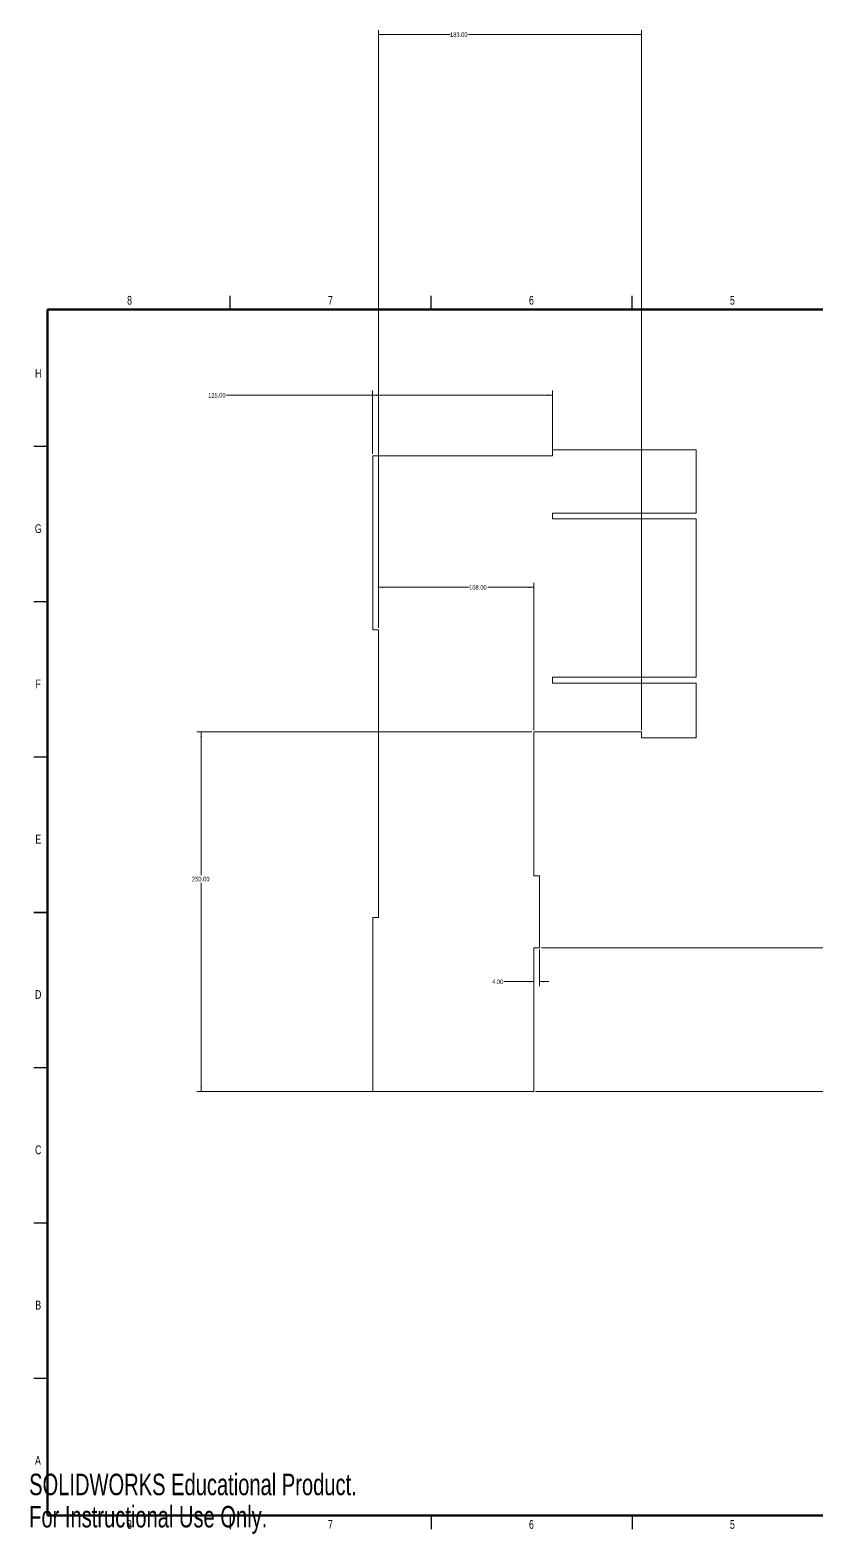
# Model space of a CAD drawing. Header units: millimetres. Extents: x 1 to 2218, y 0 to 1045.
# Drawn here: x 1 to 548, y 0 to 1045 of the extents above; entities that cross this region are included whole.
import ezdxf

# ---------------------------------------------------------------- set-up
doc = ezdxf.new("R2010")
doc.units = ezdxf.units.MM
doc.styles.add('SLDTEXTSTYLE0', font='TXT', dxfattribs={"width": 0.75})
doc.styles.add('SLDTEXTSTYLE3', font='TXT', dxfattribs={"width": 0.7})
doc.dimstyles.new('SLDDIMSTYLE0', dxfattribs={"dimtxt": 3.175, "dimasz": 3.302, "dimexe": 0, "dimexo": 0.0625, "dimgap": 0.79375, "dimtad": 0, "dimtih": 1, "dimtoh": 1, "dimrnd": 1e-09, "dimzin": 4, "dimdsep": 46, "dimtxsty": 'SLDTEXTSTYLE0', "dimsah": 1, "dimcen": 0.09, "dimadec": 0, "dimazin": 1, "dimtfac": 1, "dimtofl": 0, "dimtmove": 0, "dimatfit": 3, "dimfxl": 1, "dimfrac": 2, "dimtolj": 1, "dimtzin": 12, "dimarcsym": 0})
doc.dimstyles.new('SLDDIMSTYLE1', dxfattribs={"dimtxt": 3.175, "dimasz": 3.302, "dimexe": 0, "dimexo": 0.0625, "dimgap": 0.79375, "dimtad": 0, "dimtih": 1, "dimtoh": 1, "dimrnd": 1e-09, "dimzin": 4, "dimdsep": 46, "dimtxsty": 'SLDTEXTSTYLE0', "dimsah": 1, "dimcen": 0.09, "dimadec": 0, "dimazin": 1, "dimtfac": 1, "dimtmove": 0, "dimatfit": 0, "dimfxl": 1, "dimfrac": 2, "dimtolj": 1, "dimtzin": 12, "dimarcsym": 0})

# ---------------------------------------------------------------- blocks, each defined once
blk = doc.blocks.new('_D')
at = {"color": 7, "linetype": 'Continuous', "lineweight": 0}
for p, q in [((242.8, 629.6), (242.8, 660.9)), ((350.8, 558.6), (350.8, 660.9)), ((242.8, 657.8), (305.9, 657.8)), ((350.8, 657.8), (318.8, 657.8))]:
    blk.add_line(p, q, dxfattribs=at)
at = {"color": 7, "linetype": 'Continuous', "lineweight": 18}
for points in [[(242.8, 657.8), (246.1, 657.3), (246.1, 658.3)], [(350.8, 657.8), (347.5, 658.3), (347.5, 657.3)]]:
    blk.add_solid(points, dxfattribs=at)
at = {"color": 7, "linetype": 'Continuous', "lineweight": 18, "insert": (305.9, 659.3), "char_height": 3.17, "attachment_point": 1, "style": 'SLDTEXTSTYLE0'}
blk.add_mtext('108.00', dxfattribs=at)
blk = doc.blocks.new('_D_1')
at = {"color": 7, "linetype": 'Continuous', "lineweight": 0}
for p, q in [((349.5, 557.3), (116.5, 557.3)), ((119.6, 557.3), (119.6, 457.6)), ((119.6, 307.3), (119.6, 452.5)), ((349.5, 307.3), (116.5, 307.3))]:
    blk.add_line(p, q, dxfattribs=at)
at = {"color": 7, "linetype": 'Continuous', "lineweight": 18}
for points in [[(119.6, 557.3), (119.1, 554), (120.1, 554)], [(119.6, 307.3), (120.1, 310.6), (119.1, 310.6)]]:
    blk.add_solid(points, dxfattribs=at)
at = {"color": 7, "linetype": 'Continuous', "lineweight": 18, "insert": (113.2, 456.6), "char_height": 3.17, "attachment_point": 1, "style": 'SLDTEXTSTYLE0'}
blk.add_mtext('250.00', dxfattribs=at)
blk = doc.blocks.new('_D_2')
at = {"color": 7, "linetype": 'Continuous', "lineweight": 0}
for p, q in [((238.8, 750.6), (238.8, 794.5)), ((363.8, 750.6), (363.8, 794.5)), ((238.8, 791.3), (137.3, 791.3)), ((363.8, 791.3), (238.8, 791.3))]:
    blk.add_line(p, q, dxfattribs=at)
at = {"color": 7, "linetype": 'Continuous', "lineweight": 18}
for points in [[(238.8, 791.3), (242.1, 790.8), (242.1, 791.8)], [(363.8, 791.3), (360.5, 791.8), (360.5, 790.8)]]:
    blk.add_solid(points, dxfattribs=at)
at = {"color": 7, "linetype": 'Continuous', "lineweight": 18, "insert": (124.4, 792.9), "char_height": 3.17, "attachment_point": 1, "style": 'SLDTEXTSTYLE0'}
blk.add_mtext('125.00', dxfattribs=at)
blk = doc.blocks.new('_D_3')
at = {"color": 7, "linetype": 'Continuous', "lineweight": 0}
for p, q in [((356.1, 407.3), (701.1, 407.3)), ((697.9, 407.3), (697.9, 343.3)), ((697.9, 307.3), (697.9, 338.2)), ((352.1, 307.3), (701.1, 307.3))]:
    blk.add_line(p, q, dxfattribs=at)
at = {"color": 7, "linetype": 'Continuous', "lineweight": 18}
for points in [[(697.9, 407.3), (697.4, 404), (698.4, 404)], [(697.9, 307.3), (698.4, 310.6), (697.4, 310.6)]]:
    blk.add_solid(points, dxfattribs=at)
at = {"color": 7, "linetype": 'Continuous', "lineweight": 18, "insert": (691.5, 342.3), "char_height": 3.17, "attachment_point": 1, "style": 'SLDTEXTSTYLE0'}
blk.add_mtext('100.00', dxfattribs=at)
blk = doc.blocks.new('_D_4')
at = {"color": 7, "linetype": 'Continuous', "lineweight": 0}
for p, q in [((350.8, 406), (350.8, 380.5)), ((354.8, 406), (354.8, 380.5)), ((350.8, 383.7), (330.1, 383.7)), ((354.8, 383.7), (361.2, 383.7))]:
    blk.add_line(p, q, dxfattribs=at)
at = {"color": 7, "linetype": 'Continuous', "lineweight": 18}
for points in [[(350.8, 383.7), (347.5, 384.2), (347.5, 383.2)], [(354.8, 383.7), (358.1, 383.2), (358.1, 384.2)]]:
    blk.add_solid(points, dxfattribs=at)
at = {"color": 7, "linetype": 'Continuous', "lineweight": 18, "insert": (321.9, 385.2), "char_height": 3.17, "attachment_point": 1, "style": 'SLDTEXTSTYLE0'}
blk.add_mtext('4.00', dxfattribs=at)
blk = doc.blocks.new('_D_6')
at = {"color": 7, "linetype": 'Continuous', "lineweight": 0}
for p, q in [((242.8, 629.6), (242.8, 1045.1)), ((242.8, 1042), (292.6, 1042)), ((425.8, 1042), (305.5, 1042)), ((425.8, 558.6), (425.8, 1045.1))]:
    blk.add_line(p, q, dxfattribs=at)
at = {"color": 7, "linetype": 'Continuous', "lineweight": 18}
for points in [[(242.8, 1042), (246.1, 1041.5), (246.1, 1042.5)], [(425.8, 1042), (422.5, 1042.5), (422.5, 1041.5)]]:
    blk.add_solid(points, dxfattribs=at)
at = {"color": 7, "linetype": 'Continuous', "lineweight": 18, "insert": (292.6, 1043.5), "char_height": 3.17, "attachment_point": 1, "style": 'SLDTEXTSTYLE0'}
blk.add_mtext('183.00', dxfattribs=at)

msp = doc.modelspace()

# ---------------------------------------------------------------- linework, layer by layer
at = {"color": 7, "linetype": 'Continuous', "lineweight": 25}
for p, q in [((139.7, 850.9), (139.7, 860.425)), ((279.4, 850.9), (279.4, 860.425)), ((419.1, 850.9), (419.1, 860.425)), ((12.7, 755.65), (3.175, 755.65)), ((12.7, 647.7), (3.175, 647.7)), ((12.7, 539.75), (3.175, 539.75)), ((3.175, 431.8), (12.7, 431.8)), ((12.7, 431.8), (3.175, 431.8)), ((12.7, 323.85), (3.175, 323.85)), ((12.7, 215.9), (3.175, 215.9)), ((12.7, 107.95), (3.175, 107.95)), ((139.7, 12.7), (139.7, 3.175)), ((279.4, 12.7), (279.4, 3.175)), ((419.1, 12.7), (419.1, 3.175))]:
    msp.add_line(p, q, dxfattribs=at)
at = {"color": 7, "linetype": 'Continuous', "lineweight": 50}
for p, q in [((12.7, 12.7), (12.7, 850.9)), ((12.7, 850.9), (1104.9, 850.9)), ((1104.9, 12.7), (12.7, 12.7))]:
    msp.add_line(p, q, dxfattribs=at)
at = {"color": 7, "linetype": 'Continuous', "lineweight": 18}
for p, q in [((463.814, 753.286), (363.814, 753.286)), ((363.814, 753.286), (363.814, 749.286)), ((463.814, 753.286), (463.814, 709.286)), ((363.814, 749.286), (238.814, 749.286)), ((238.814, 749.286), (238.814, 628.286)), ((363.814, 709.286), (463.814, 709.286)), ((363.814, 709.286), (363.814, 705.286)), ((363.814, 705.286), (463.814, 705.286)), ((463.814, 705.286), (463.814, 595.286)), ((238.814, 628.286), (242.814, 628.286)), ((242.814, 628.286), (242.814, 428.286)), ((363.814, 595.286), (463.814, 595.286)), ((363.814, 595.286), (363.814, 591.286)), ((363.814, 591.286), (463.814, 591.286)), ((463.814, 591.286), (463.814, 553.286)), ((350.814, 557.286), (350.814, 457.286)), ((425.814, 557.286), (350.814, 557.286)), ((425.814, 557.286), (425.814, 553.286)), ((425.814, 553.286), (463.814, 553.286)), ((350.814, 457.286), (354.814, 457.286)), ((354.814, 457.286), (354.814, 407.286)), ((238.814, 428.286), (238.814, 307.286)), ((242.814, 428.286), (238.814, 428.286)), ((350.814, 407.286), (350.814, 307.286)), ((350.814, 407.286), (354.814, 407.286)), ((238.814, 307.286), (350.814, 307.286))]:
    msp.add_line(p, q, dxfattribs=at)

# ---------------------------------------------------------------- texts
at = {"color": 7, "linetype": 'Continuous', "lineweight": 0, "char_height": 6.096, "attachment_point": 2, "style": 'SLDTEXTSTYLE0'}
for s, insert in [('8', (69.789, 860.364)), ('7', (209.489, 860.364)), ('6', (349.189, 860.364)), ('5', (488.889, 860.364)), ('H', (6.335, 809.601)), ('G', (6.331, 701.651)), ('F', (6.287, 593.701)), ('E', (6.361, 485.751)), ('D', (6.28, 377.801)), ('C', (6.287, 269.851)), ('B', (6.303, 161.901)), ('A', (6.107, 53.951)), ('8', (69.789, 9.464)), ('7', (209.489, 9.464)), ('6', (349.189, 9.464)), ('5', (488.889, 9.464))]:
    msp.add_mtext(s, dxfattribs=dict(at, insert=insert))
at = {"color": 7, "linetype": 'Continuous', "char_height": 14.94028, "attachment_point": 1, "style": 'SLDTEXTSTYLE3'}
for s, insert in [('SOLIDWORKS Educational Product.', (0, 41.669)), ('For Instructional Use Only.', (0, 19.259))]:
    msp.add_mtext(s, dxfattribs=dict(at, insert=insert))

# ---------------------------------------------------------------- dimensions: what is measured, and where the dimension line sits
at = {"color": 7, "linetype": 'Continuous', "lineweight": 18}
for base, p1, p2, dimstyle, picture, middle in [((242.814, 1041.959), (425.814, 557.286), (242.814, 628.286), 'SLDDIMSTYLE0', '_D_6', (299.015, 1041.959)), ((238.814, 791.279), (363.814, 749.286), (238.814, 749.286), 'SLDDIMSTYLE0', '_D_2', (130.847, 791.279)), ((350.814, 657.772), (242.814, 628.286), (350.814, 557.286), 'SLDDIMSTYLE0', '_D', (312.31, 657.772)), ((354.814, 383.662), (350.814, 407.286), (354.814, 407.286), 'SLDDIMSTYLE1', '_D_4', (325.999, 383.662))]:
    dim = msp.add_linear_dim(base=base, p1=p1, p2=p2, dimstyle=dimstyle, dxfattribs=at)
    dim.commit()
    dim.dimension.update_dxf_attribs({"geometry": picture, "text_midpoint": middle, "dimtype": 160})
for base, p1, picture, middle in [((119.64, 307.286), (350.814, 557.286), '_D_1', (119.64, 455.055)), ((697.94, 307.286), (354.814, 407.286), '_D_3', (697.94, 340.745))]:
    dim = msp.add_linear_dim(base=base, p1=p1, p2=(350.814, 307.286), angle=90, dimstyle='SLDDIMSTYLE0', dxfattribs=at)
    dim.commit()
    dim.dimension.update_dxf_attribs({"geometry": picture, "text_midpoint": middle, "dimtype": 160})

doc.saveas('drawing.dxf')
